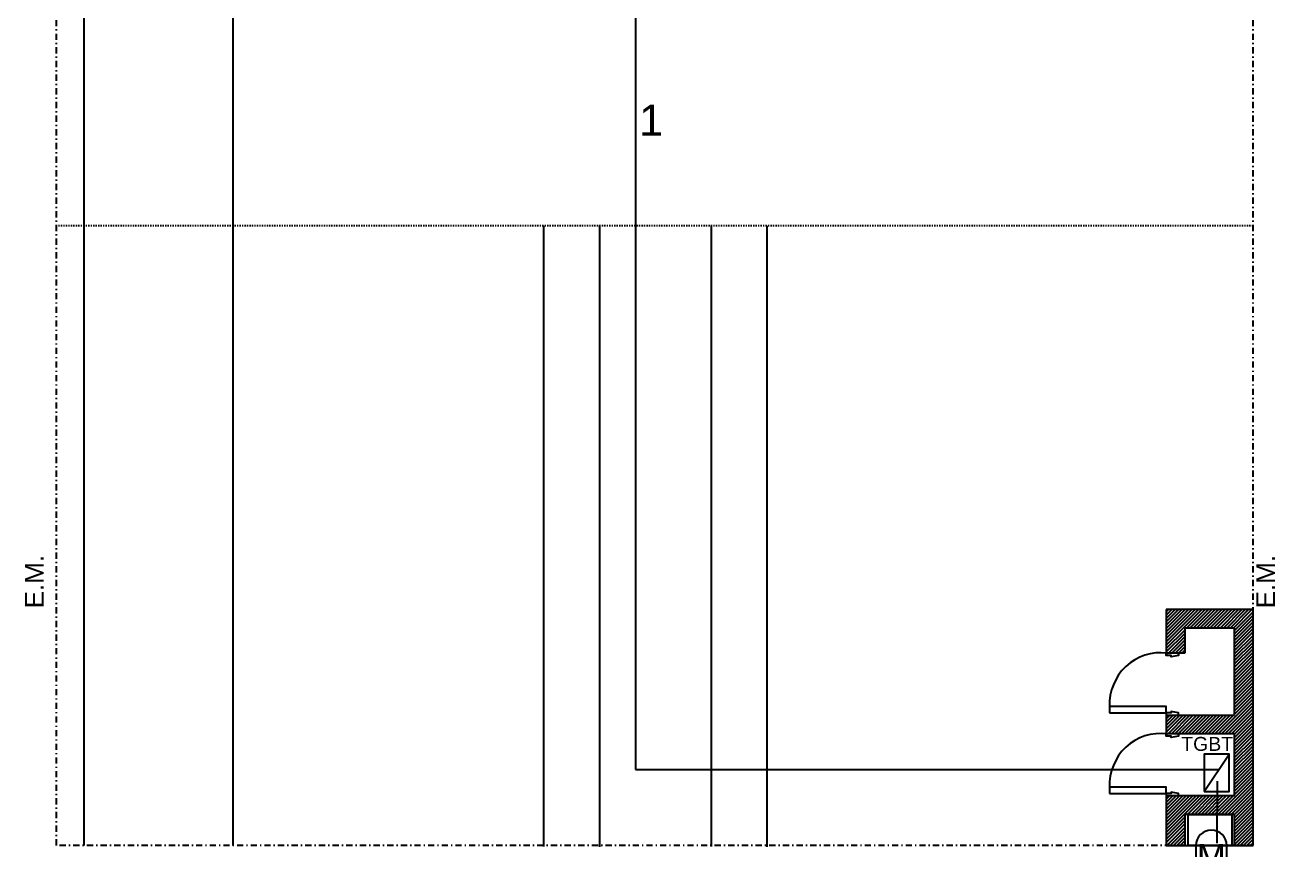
# Model space of a CAD drawing. Header units: millimetres. Extents: x -269 to 325, y -184 to 236.
# Drawn here: x -14.2 to 86.6, y -89.2 to -22.7 of the extents above; entities that cross this region are included whole.
import ezdxf

# ---------------------------------------------------------------- set-up
doc = ezdxf.new("R2010")
doc.units = ezdxf.units.MM
doc.linetypes.add('ACAD_ISO10W100', pattern=[18, 12, -3, 0, -3])
doc.linetypes.add('TRAZO_Y_PUNTO', pattern=[1, 0.5, -0.25, 0, -0.25])
doc.layers.add('0-IE-Acometica Medidores', color=1, linetype='Continuous', true_color=0xff0000)
for name, color, linetype in [('01', 1, 'Continuous'), ('02', 2, 'Continuous'), ('Eje Medianero', 2, 'ACAD_ISO10W100'), ('Equipamiento', 8, 'Continuous'), ('Hatch', 8, 'Continuous'), ('Inst. Gas', 10, 'Continuous'), ('muros', 5, 'Continuous'), ('Vistas', 1, 'Continuous')]:
    doc.layers.add(name, color=color, linetype=linetype)
doc.styles.add('arial', font='arial.ttf', dxfattribs={"height": 0.15})
doc.styles.get("Standard").update_dxf_attribs({"font": 'arial.ttf'})
doc.styles.add('TEXTO 50', font='swiss.ttf', dxfattribs={"height": 0.095})

# ---------------------------------------------------------------- blocks, each defined once
blk = doc.blocks.new('Medidor')
blk.add_lwpolyline([(0.125, 0.0875, 1), (-0.125, 0.0875), (-0.125, -0.2125), (0.125, -0.2125)], format="xyb", close=True)
at = {"insert": (0, 0), "char_height": 0.2, "width": 0.231669, "attachment_point": 5, "style": 'TEXTO 50'}
blk.add_mtext('M', dxfattribs=at)

msp = doc.modelspace()

# ---------------------------------------------------------------- hatches: boundary and pattern name
at = {"layer": 'Hatch'}
h = msp.add_hatch(dxfattribs=at)
h.set_pattern_fill('ANSI31', color=256, scale=0.06, style=0)
h.set_pattern_definition([(45, (-9789.08494, 5293.00576), (-0.1347038418, 0.1347038418), [])])
h.paths.add_polyline_path([(84.781, -69.835), (81.097, -69.835), (81.097, -71.335), (83.281, -71.335), (83.281, -78.335), (81.097, -78.335), (81.097, -79.835), (83.281, -79.835), (83.281, -84.835), (81.097, -84.835), (81.097, -86.335), (83.281, -86.335), (83.281, -88.835), (84.781, -88.835)])
h.paths.add_polyline_path([(81.097, -69.835), (77.781, -69.835), (77.781, -73.329, -0.0033818), (77.837, -73.335), (79.281, -73.335), (79.281, -71.335), (81.097, -71.335)])
h.paths.add_polyline_path([(81.097, -78.335), (77.781, -78.335), (77.781, -79.829, -0.0033818), (77.837, -79.835), (81.097, -79.835)])
h.paths.add_polyline_path([(79.281, -86.335), (81.097, -86.335), (81.097, -84.835), (77.781, -84.835), (77.781, -88.835), (79.281, -88.835)])

# ---------------------------------------------------------------- linework, layer by layer
for p, q in [((35.011, 30.281), (35.011, -82.719)), ((80.85, -84.48), (82.85, -81.48)), ((35.011, -82.719), (82.011, -82.719)), ((81.879, -88.653), (81.921, -83.653))]:
    msp.add_line(p, q)
msp.add_lwpolyline([(80.85, -84.48), (82.85, -84.48), (82.85, -81.48), (80.85, -81.48)], close=True)
at = {"layer": '01'}
for p, q in [((27.59, -38.91), (27.59, -88.91)), ((32.09, -38.915), (32.09, -88.955)), ((41.09, -38.91), (41.09, -88.91)), ((45.59, -38.915), (45.59, -88.955))]:
    msp.add_line(p, q, dxfattribs=at)
at = {"layer": 'Eje Medianero', "linetype": 'TRAZO_Y_PUNTO'}
for p, q in [((-11.669, -88.835), (-11.669, 191.165)), ((84.781, -88.835), (84.781, 191.165)), ((84.781, -88.835), (-11.669, -88.835))]:
    msp.add_line(p, q, dxfattribs=at)
at = {"layer": 'Eje Medianero', "linetype": 'TRAZO_Y_PUNTO', "ltscale": 0.05}
msp.add_line((84.781, -38.91), (-11.669, -38.91), dxfattribs=at)
at = {"layer": 'Equipamiento'}
for points in [[(78.681, -73.335), (78.781, -73.335), (78.781, -73.535), (78.181, -73.635), (78.181, -73.535), (77.781, -73.535), (77.781, -73.335), (77.881, -73.335)], [(78.681, -78.335), (78.781, -78.335), (78.781, -78.135), (78.181, -78.035), (78.181, -78.135), (77.781, -78.135), (77.781, -78.335), (77.881, -78.335)], [(78.681, -79.835), (78.781, -79.835), (78.781, -80.035), (78.181, -80.135), (78.181, -80.035), (77.781, -80.035), (77.781, -79.835), (77.881, -79.835)], [(78.681, -84.835), (78.781, -84.835), (78.781, -84.635), (78.181, -84.535), (78.181, -84.635), (77.781, -84.635), (77.781, -84.835), (77.881, -84.835)]]:
    msp.add_lwpolyline(points, dxfattribs=at)
for points in [[(73.203, -78.135), (77.781, -78.135), (77.781, -77.635), (73.203, -77.635)], [(73.203, -84.635), (77.781, -84.635), (77.781, -84.135), (73.203, -84.135)]]:
    msp.add_lwpolyline(points, close=True, dxfattribs=at)
for centre in [(77.349, -77.444), (77.349, -83.944)]:
    msp.add_arc(centre, 4.137, 83.22542, 182.65387, dxfattribs=at)
at = {"layer": 'Inst. Gas'}
msp.add_lwpolyline([(83.059, -88.835), (79.559, -88.835), (79.559, -86.335), (83.059, -86.335), (83.059, -88.835)], dxfattribs=at)
at = {"layer": 'muros'}
for p, q in [((84.781, -69.835), (77.781, -69.835)), ((77.781, -69.835), (77.781, -73.335)), ((84.781, -88.835), (84.781, -69.835)), ((83.281, -71.335), (79.281, -71.335)), ((79.281, -71.335), (79.281, -73.335)), ((83.281, -78.335), (83.281, -71.335)), ((79.281, -73.335), (77.781, -73.335)), ((77.781, -78.335), (77.781, -79.835)), ((77.781, -78.335), (83.281, -78.335)), ((77.781, -84.835), (77.781, -88.835)), ((83.281, -84.835), (77.781, -84.835)), ((83.281, -86.335), (79.281, -86.335)), ((77.781, -88.835), (84.781, -88.835))]:
    msp.add_line(p, q, dxfattribs=at)
for points in [[(83.281, -84.835), (83.281, -79.835), (77.781, -79.835)], [(79.281, -86.335), (79.281, -88.835), (83.281, -88.835), (83.281, -86.335)]]:
    msp.add_lwpolyline(points, dxfattribs=at)
at = {"layer": 'Vistas'}
for p, q in [((-9.469, 17.54), (-9.469, -88.835)), ((2.531, -20.91), (2.531, -88.835))]:
    msp.add_line(p, q, dxfattribs=at)

# ---------------------------------------------------------------- block references
at = {"layer": '0-IE-Acometica Medidores', "xscale": 10, "yscale": 10, "zscale": 10}
msp.add_blockref('Medidor', (81.419, -89.721), dxfattribs=at)

# ---------------------------------------------------------------- texts
at = {"color": 3, "insert": (35.293, -29.148), "char_height": 2.5, "attachment_point": 1}
msp.add_mtext_dynamic_manual_height_columns('{\\C256;1}', width=2.96591, gutter_width=12.5, heights=[0], dxfattribs=at)
at = {"layer": '01', "insert": (78.993, -80.09), "char_height": 1.123, "width": 8.81967, "attachment_point": 1, "style": 'arial'}
msp.add_mtext('TGBT', dxfattribs=at)
at = {"layer": '02', "char_height": 1.5, "width": 14.30341, "attachment_point": 1, "rotation": 90, "style": 'arial'}
for insert in [(-14.213, -69.734), (85.051, -69.734)]:
    msp.add_mtext('E.M.', dxfattribs=dict(at, insert=insert))

doc.saveas('drawing.dxf')
